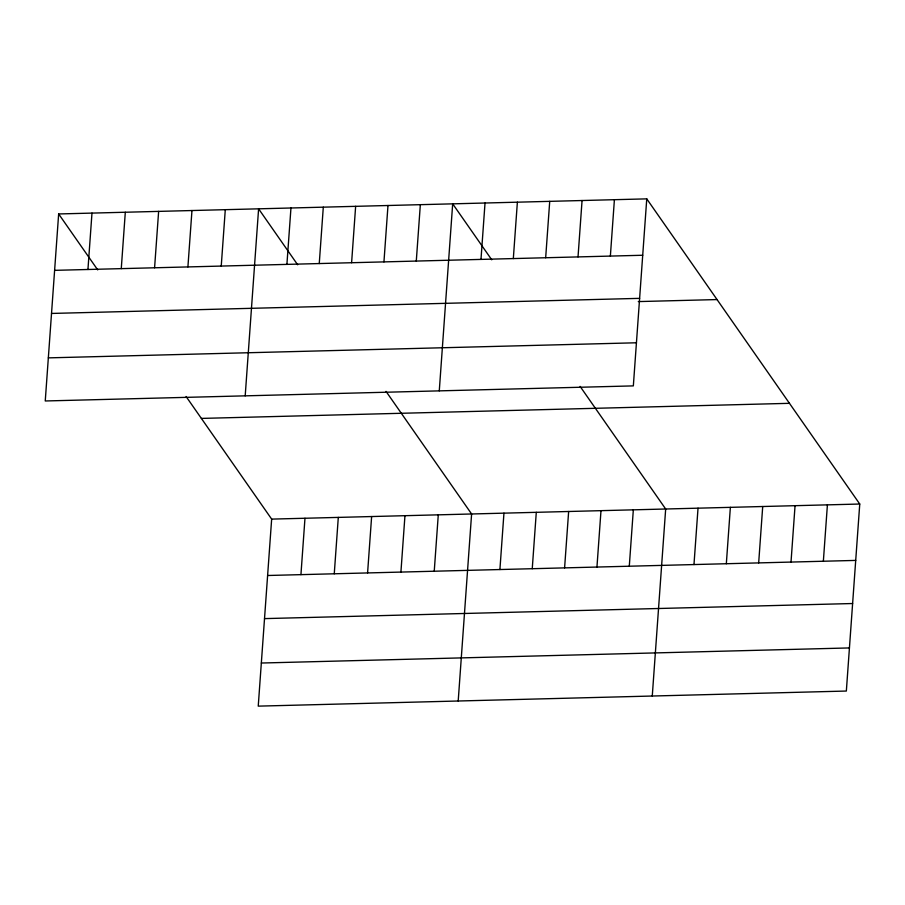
<?xml version="1.0" encoding="UTF-8"?>
<svg xmlns="http://www.w3.org/2000/svg" width="905" height="905" viewBox="0 0 905 905"><rect width="100%" height="100%" fill="white"/><g stroke="black" fill="none" stroke-linecap="round" stroke-linejoin="round"><path stroke-width="1.36" d="M58.655 213.953L45.25 400.972L633.342 385.892L646.758 198.862L58.655 213.953L97.706 269.894M87.943 269.486L91.982 213.094M121.27 268.627L125.309 212.245M154.585 267.778L158.635 211.385M187.912 266.918L191.962 210.537M221.239 266.07L225.288 209.677M245.198 395.847L258.604 208.817L297.655 264.769M286.908 264.384L290.957 207.992M186.079 396.503L271.658 519.108L258.242 706.138L846.345 691.047L859.75 504.028L646.758 198.862M319.261 263.547L323.3 207.166M300.935 574.641L304.974 518.26M351.604 262.722L355.642 206.329M334.262 573.793L338.3 517.4M383.946 261.896L387.985 205.503M367.588 572.933L371.627 516.551M416.289 261.059L420.339 204.677M400.915 572.084L404.954 515.692M439.276 390.87L452.681 203.84L491.732 259.792M434.242 571.225L438.28 514.832M480.985 259.396L485.023 203.014M458.202 701.002L471.607 513.983L386.028 391.379M513.327 258.57L517.377 202.177M499.911 569.539L503.949 513.158M545.67 257.744L549.72 201.351M532.253 568.713L536.292 512.321M578.024 256.907L582.062 200.525M564.596 567.876L568.645 511.495M610.366 256.081L614.405 199.688M596.949 567.05L600.988 510.658M629.292 566.225L633.33 509.832M652.267 696.024L665.673 509.006L580.105 386.401M693.977 564.562L698.027 508.169M726.33 563.736L730.369 507.343M758.673 562.899L762.711 506.517M791.015 562.073L795.054 505.68M823.358 561.236L827.408 504.854M54.617 270.346L642.708 255.255M51.528 313.447L639.62 298.356M638.285 301.591L717.043 299.566M48.338 357.871L636.441 342.78M201.363 418.415L789.465 403.325M271.658 519.108L859.75 504.028M267.609 575.501L855.711 560.41M264.52 618.613L852.623 603.522M261.341 663.026L849.433 647.935"/></g></svg>
